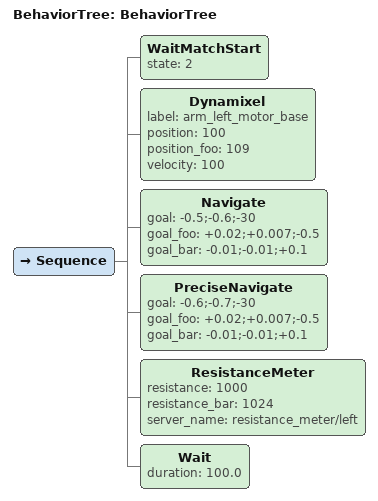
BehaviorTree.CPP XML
<root main_tree_to_execute="BehaviorTree">
    <BehaviorTree ID="BehaviorTree">
        <Sequence>
            <WaitMatchStart state="2" />
            <Dynamixel label="arm_left_motor_base" position="100" position_foo="109" velocity="100"/>
            <Navigate goal="-0.5;-0.6;-30" goal_foo="+0.02;+0.007;-0.5" goal_bar="-0.01;-0.01;+0.1" />
            <PreciseNavigate goal="-0.6;-0.7;-30" goal_foo="+0.02;+0.007;-0.5" goal_bar="-0.01;-0.01;+0.1" />
            <ResistanceMeter resistance="1000" resistance_bar="1024" server_name="resistance_meter/left" />
            <Wait duration="100.0" />
        </Sequence>
    </BehaviorTree>
</root>
